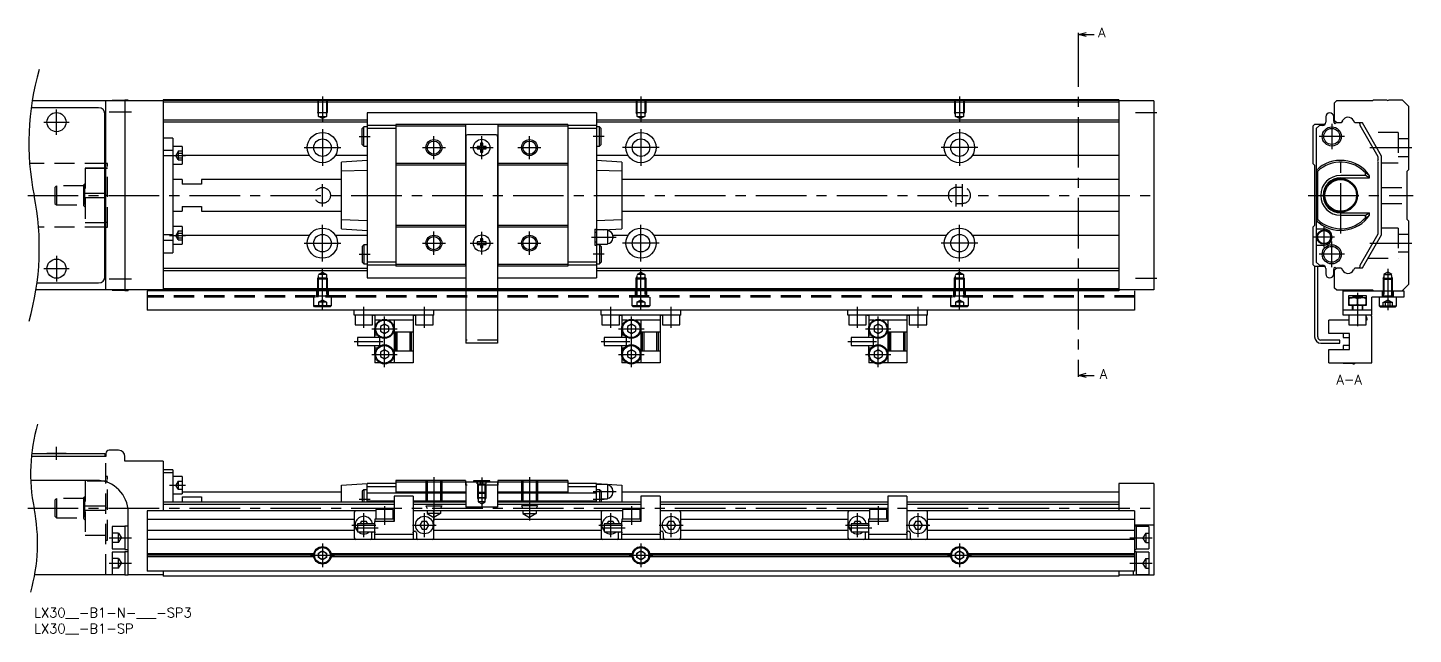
# Model space of a CAD drawing. Extents: x -2 to 433, y -8 to 182.
import ezdxf

# ---------------------------------------------------------------- set-up
doc = ezdxf.new("R2010")
doc.units = 0
doc.header["$LTSCALE"] = 0.5
doc.linetypes.add('CENTER', pattern=[50.8, 31.75, -6.35, 6.35, -6.35])
doc.linetypes.add('DASHED', pattern=[19.05, 12.7, -6.35])
for name, color, linetype in [('MSM_CENTER', 1, 'CENTER'), ('MSM_CONTINUOUS', 7, 'CONTINUOUS'), ('MSM_DASHED', 4, 'DASHED'), ('MSM_NARROW', 5, 'CONTINUOUS'), ('MSM_PART_NUMBER', 7, 'CONTINUOUS')]:
    doc.layers.add(name, color=color, linetype=linetype)
doc.styles.get("Standard").update_dxf_attribs({"font": 'txt.shx', "height": 3, "bigfont": 'bigfont.shx'})

msp = doc.modelspace()

# ---------------------------------------------------------------- linework, layer by layer
at = {"layer": 'MSM_CENTER'}
for p, q in [((327.8, 179.5), (327.8, 73.5)), ((90.54, 160.5), (90.54, 152.59)), ((190.54, 160.5), (190.54, 152.59)), ((290.54, 160.5), (290.54, 152.59)), ((3.04, 152.5), (11.04, 152.5)), ((7.04, 148.5), (7.04, 156.5)), ((23.54, 155.75), (30.54, 155.75)), ((345.79, 155.5), (352.54, 155.5)), ((90.54, 150.25), (90.54, 138.75)), ((102.04, 148), (105.54, 148)), ((125.54, 140.88), (125.54, 148.13)), ((140.54, 140.9), (140.54, 148.1)), ((155.54, 140.88), (155.54, 148.13)), ((179.04, 148), (175.54, 148)), ((190.54, 150.25), (190.54, 138.75)), ((290.54, 150.25), (290.54, 138.75)), ((411.44, 148), (403.44, 148)), ((407.44, 152), (407.44, 144)), ((84.79, 144.5), (96.29, 144.5)), ((121.91, 144.5), (129.16, 144.5)), ((136.94, 144.5), (144.14, 144.5)), ((151.91, 144.5), (159.16, 144.5)), ((196.29, 144.5), (184.79, 144.5)), ((296.29, 144.5), (284.79, 144.5)), ((419.36, 144.5), (432.54, 144.5)), ((42.54, 142.06), (47.54, 142.06)), ((410.24, 117.5), (410.24, 141.5)), ((90.54, 126), (90.54, 133)), ((289.54, 126), (289.54, 133)), ((291.54, 126), (291.54, 133)), ((-2, 129.5), (353.54, 129.5)), ((400.04, 129.5), (433.04, 129.5)), ((90.54, 108.75), (90.54, 120.25)), ((125.54, 110.88), (125.54, 118.12)), ((140.54, 110.9), (140.54, 118.1)), ((155.54, 110.88), (155.54, 118.12)), ((190.54, 108.75), (190.54, 120.25)), ((290.54, 108.75), (290.54, 120.25)), ((405.04, 113.15), (405.04, 119.65)), ((42.54, 116.94), (47.54, 116.94)), ((84.79, 114.5), (96.29, 114.5)), ((121.91, 114.5), (129.16, 114.5)), ((136.94, 114.5), (144.14, 114.5)), ((151.91, 114.5), (159.16, 114.5)), ((175.04, 116.4), (182.74, 116.4)), ((196.29, 114.5), (184.79, 114.5)), ((296.29, 114.5), (284.79, 114.5)), ((408.29, 116.4), (401.79, 116.4)), ((407.44, 107), (407.44, 115)), ((419.36, 114.5), (432.54, 114.5)), ((7.04, 110.5), (7.04, 102.5)), ((102.04, 111), (105.54, 111)), ((179.04, 111), (175.54, 111)), ((411.44, 111), (403.44, 111)), ((3.04, 106.5), (11.04, 106.5)), ((90.54, 93.5), (90.54, 106.41)), ((190.54, 93.5), (190.54, 106.41)), ((290.54, 93.5), (290.54, 106.41)), ((425.04, 106.41), (425.04, 93.5)), ((23.54, 103.25), (30.54, 103.25)), ((345.79, 103.5), (352.54, 103.5)), ((415.54, 98.9), (415.54, 88.45)), ((103.54, 87.9), (103.54, 94.5)), ((110.03, 75.6), (110.03, 91.6)), ((122.54, 87.9), (122.54, 94.5)), ((181.04, 87.9), (181.04, 94.5)), ((187.53, 75.6), (187.53, 91.6)), ((200.04, 87.9), (200.04, 94.5)), ((258.54, 87.9), (258.54, 94.5)), ((265.03, 75.6), (265.03, 91.6)), ((277.54, 87.9), (277.54, 94.5)), ((106.03, 87.6), (114.03, 87.6)), ((183.53, 87.6), (191.53, 87.6)), ((261.03, 87.6), (269.03, 87.6)), ((100.54, 83.6), (109.54, 83.6)), ((178.04, 83.6), (187.04, 83.6)), ((255.54, 83.6), (264.54, 83.6)), ((106.03, 79.6), (114.03, 79.6)), ((183.53, 79.6), (191.53, 79.6)), ((261.03, 79.6), (269.03, 79.6)), ((7.04, 46.5), (7.04, 50.6)), ((125.54, 41), (125.54, 27.41)), ((140.54, 40.9), (140.54, 31.69)), ((140.54, 39.5), (140.54, 31.69)), ((155.54, 41), (155.54, 27.41)), ((42.54, 38.55), (47.54, 38.55)), ((175.54, 36.5), (182.74, 36.5)), ((-2, 31.3), (353.54, 31.3)), ((102.04, 34.1), (105.54, 34.1)), ((110.03, 31.9), (110.03, 26.1)), ((175.54, 34.1), (179.04, 34.1)), ((187.53, 31.9), (187.53, 26.1)), ((265.03, 31.9), (265.03, 26.1)), ((103.54, 22.25), (103.54, 29.75)), ((122.54, 22.25), (122.54, 29.75)), ((181.04, 22.25), (181.04, 29.75)), ((200.04, 22.25), (200.04, 29.75)), ((258.54, 22.25), (258.54, 29.75)), ((277.54, 22.25), (277.54, 29.75)), ((23.54, 22), (30.54, 22)), ((99.79, 26), (107.29, 26)), ((100.54, 25.1), (108.04, 25.1)), ((118.79, 26), (126.29, 26)), ((177.29, 26), (184.79, 26)), ((178.04, 25.1), (185.54, 25.1)), ((196.29, 26), (203.79, 26)), ((254.79, 26), (262.29, 26)), ((255.54, 25.1), (263.04, 25.1)), ((273.79, 26), (281.29, 26)), ((344.04, 22), (351.04, 22)), ((90.54, 20.25), (90.54, 12.75)), ((190.54, 20.25), (190.54, 12.75)), ((290.54, 20.25), (290.54, 12.75)), ((23.54, 14), (30.54, 14)), ((86.79, 16.5), (94.29, 16.5)), ((186.79, 16.5), (194.29, 16.5)), ((286.79, 16.5), (294.29, 16.5)), ((344.04, 14), (351.04, 14))]:
    msp.add_line(p, q, dxfattribs=at)
at = {"layer": 'MSM_CONTINUOUS'}
for p, q in [((327.8, 180), (330.3, 180.67)), ((327.8, 180.5), (327.8, 179.5)), ((330.3, 179.33), (327.8, 180)), ((327.8, 180), (332.8, 180)), ((20.24, 157), (-0.92, 157)), ((40.54, 159.2), (-0.59, 159.2)), ((22.54, 99.8), (22.54, 159.2)), ((24.54, 159.25), (24.54, 159.2)), ((28.54, 159.25), (24.54, 159.25)), ((29.54, 159.4), (28.54, 159.4)), ((28.54, 159.4), (28.54, 99.6)), ((29.54, 159.4), (29.54, 159.2)), ((340.54, 159.5), (40.54, 159.5)), ((40.54, 159.5), (40.54, 99.5)), ((340.54, 159.3), (40.54, 159.3)), ((340.54, 158.8), (40.54, 158.8)), ((340.54, 159.5), (340.54, 99.5)), ((351.54, 159.2), (340.54, 159.2)), ((351.54, 159.2), (351.54, 99.8)), ((408.34, 158.6), (409.04, 159.3)), ((408.34, 152.95), (408.34, 158.6)), ((409.04, 159.3), (420.34, 159.3)), ((420.34, 159.3), (420.54, 159.5)), ((420.54, 159.5), (424.64, 159.5)), ((425.44, 159.5), (429.54, 159.5)), ((429.54, 159.5), (431.54, 157.5)), ((431.54, 157.5), (431.54, 137.5)), ((22.24, 104), (22.24, 155)), ((104.54, 153.15), (40.54, 153.15)), ((104.54, 152.45), (40.54, 152.45)), ((176.54, 155.4), (104.54, 155.4)), ((104.54, 155.4), (104.54, 103.6)), ((176.54, 155.4), (176.54, 103.6)), ((340.54, 153.15), (176.54, 153.15)), ((340.54, 152.45), (176.54, 152.45)), ((405.54, 154.15), (405.54, 152.45)), ((408.04, 152.75), (408.04, 154.15)), ((409.04, 152.25), (408.34, 152.95)), ((408.99, 152.3), (408.84, 152.3)), ((409.04, 152.25), (408.99, 152.3)), ((410.76, 152.9), (410.38, 152.25)), ((410.76, 152.9), (410.38, 152.25)), ((414.69, 152.25), (414.26, 153)), ((414.69, 152.25), (414.26, 153)), ((103.54, 151), (103.04, 150.5)), ((103.04, 145.5), (103.04, 150.5)), ((104.54, 151), (103.54, 151)), ((103.54, 145), (103.54, 151)), ((113.54, 151.45), (104.54, 151.45)), ((113.54, 150.45), (104.54, 150.45)), ((167.54, 151.75), (113.54, 151.75)), ((113.54, 151.75), (113.54, 107.25)), ((135.44, 151.25), (113.54, 151.25)), ((135.44, 151.75), (135.44, 107.25)), ((135.54, 148), (135.54, 83.1)), ((145.04, 148.5), (136.04, 148.5)), ((145.54, 148), (145.54, 83.1)), ((145.64, 151.75), (145.64, 107.25)), ((167.54, 151.25), (145.64, 151.25)), ((167.54, 151.75), (167.54, 107.25)), ((176.54, 151.45), (167.54, 151.45)), ((176.54, 150.45), (167.54, 150.45)), ((177.54, 151), (176.54, 151)), ((178.04, 150.5), (177.54, 151)), ((177.54, 145), (177.54, 151)), ((178.04, 145.5), (178.04, 150.5)), ((402.04, 151.75), (401.54, 151.25)), ((401.54, 151.25), (401.54, 139.5)), ((405.25, 151.75), (402.04, 151.75)), ((403.54, 151.45), (402.54, 150.45)), ((402.54, 150.45), (402.54, 108.55)), ((404.54, 151.45), (403.54, 151.45)), ((410.38, 152.25), (409.04, 152.25)), ((410.38, 152.25), (409.04, 152.25)), ((416.09, 152.25), (414.69, 152.25)), ((417.04, 152.25), (414.69, 152.25)), ((416.37, 151.4), (416.37, 151.8)), ((422.04, 141.59), (416.37, 151.4)), ((423.04, 141.86), (417.04, 152.25)), ((22.24, 147.7), (22.54, 147.7)), ((43.54, 147.5), (40.54, 147.5)), ((43.54, 143.63), (40.54, 143.63)), ((43.54, 147.5), (43.54, 111.5)), ((46.54, 144.81), (43.54, 144.81)), ((46.54, 144.81), (46.54, 139.31)), ((103.04, 145.5), (103.54, 145)), ((103.54, 145), (104.54, 145)), ((140.17, 144.87), (139.14, 144.87)), ((139.14, 144.13), (140.17, 144.13)), ((140.17, 145.9), (140.17, 144.87)), ((140.17, 144.13), (140.17, 143.1)), ((140.91, 144.87), (140.91, 145.9)), ((141.94, 144.87), (140.91, 144.87)), ((140.91, 143.1), (140.91, 144.13)), ((140.91, 144.13), (141.94, 144.13)), ((176.54, 145), (177.54, 145)), ((177.54, 145), (178.04, 145.5)), ((22.54, 139.5), (22.24, 139.5)), ((43.54, 141.88), (40.54, 141.88)), ((43.54, 139.31), (46.54, 139.31)), ((86.46, 142.06), (46.54, 142.06)), ((104.54, 142.06), (94.61, 142.06)), ((104.54, 140.5), (96.54, 139.97)), ((96.54, 119.03), (96.54, 139.97)), ((135.44, 139.5), (113.54, 139.5)), ((167.54, 139.5), (145.64, 139.5)), ((186.46, 142.06), (176.54, 142.06)), ((184.54, 139.97), (176.54, 140.5)), ((184.54, 139.97), (184.54, 119.03)), ((286.46, 142.06), (194.61, 142.06)), ((340.54, 142.06), (294.61, 142.06)), ((401.54, 139.5), (402.04, 139)), ((422.04, 140.65), (422.04, 141.59)), ((422.04, 117.41), (422.04, 139.85)), ((423.04, 117.14), (423.04, 141.86)), ((22.54, 138), (22.24, 138)), ((22.54, 137.97), (22.24, 137.97)), ((104.54, 137.36), (96.54, 137.1)), ((135.44, 139), (113.54, 139)), ((167.54, 139), (145.64, 139)), ((184.54, 137.1), (176.54, 137.36)), ((402.04, 139), (402.04, 120)), ((403.04, 137.1), (402.54, 137.36)), ((403.04, 121.9), (403.04, 137.1)), ((418.08, 135.76), (410.24, 135.76)), ((410.24, 135), (419.34, 135)), ((418.08, 135.76), (418.08, 136.43)), ((419.34, 135), (418.08, 135.76)), ((419.34, 135), (419.34, 135.68)), ((431.54, 137.5), (431.04, 137)), ((431.04, 137), (431.04, 122)), ((46.54, 134.5), (43.54, 134.5)), ((46.54, 134.5), (46.54, 133)), ((52.54, 133), (46.54, 133)), ((52.54, 134.5), (52.54, 133)), ((96.54, 134.5), (52.54, 134.5)), ((340.54, 134.5), (184.54, 134.5)), ((22.24, 130.22), (22.54, 130.22)), ((22.54, 128.78), (22.24, 128.78)), ((43.54, 124.5), (46.54, 124.5)), ((46.54, 126), (52.54, 126)), ((46.54, 126), (46.54, 124.5)), ((52.54, 126), (52.54, 124.5)), ((52.54, 124.5), (96.54, 124.5)), ((96.54, 121.9), (104.54, 121.64)), ((176.54, 121.64), (184.54, 121.9)), ((184.54, 124.5), (340.54, 124.5)), ((402.54, 121.64), (403.04, 121.9)), ((410.24, 124), (419.34, 124)), ((410.24, 123.24), (418.08, 123.24)), ((418.08, 123.24), (419.34, 124)), ((418.08, 122.57), (418.08, 123.24)), ((419.34, 123.32), (419.34, 124)), ((431.04, 122), (431.54, 121.5)), ((22.54, 121.03), (22.24, 121.03)), ((22.54, 121), (22.24, 121)), ((22.54, 119.5), (22.24, 119.5)), ((46.54, 119.69), (43.54, 119.69)), ((46.54, 119.69), (46.54, 114.19)), ((96.54, 119.03), (104.54, 118.5)), ((135.44, 120), (113.54, 120)), ((135.44, 119.5), (113.54, 119.5)), ((167.54, 120), (145.64, 120)), ((167.54, 119.5), (145.64, 119.5)), ((176.04, 118.9), (176.04, 113.9)), ((176.04, 118.9), (176.54, 118.9)), ((176.54, 117.9), (176.04, 117.9)), ((179.99, 118.65), (176.54, 118.65)), ((178.8, 118.65), (184.54, 119.03)), ((179.99, 118.65), (179.99, 114.15)), ((402.04, 120), (401.54, 119.5)), ((401.54, 119.5), (401.54, 107.75)), ((405.04, 118.9), (402.54, 118.9)), ((431.54, 121.5), (431.54, 101.5)), ((43.54, 117.12), (40.54, 117.12)), ((43.54, 115.37), (40.54, 115.37)), ((43.54, 114.19), (46.54, 114.19)), ((86.46, 116.94), (46.54, 116.94)), ((104.54, 116.94), (94.61, 116.94)), ((103.54, 114), (103.04, 113.5)), ((103.04, 113.5), (103.04, 108.5)), ((103.54, 114), (103.54, 108)), ((104.54, 114), (103.54, 114)), ((140.17, 114.87), (139.14, 114.87)), ((139.14, 114.13), (140.17, 114.13)), ((140.17, 115.9), (140.17, 114.87)), ((140.17, 114.13), (140.17, 113.1)), ((140.91, 114.87), (140.91, 115.9)), ((141.94, 114.87), (140.91, 114.87)), ((140.91, 114.13), (141.94, 114.13)), ((140.91, 113.1), (140.91, 114.13)), ((176.04, 114.9), (176.54, 114.9)), ((176.04, 113.9), (176.54, 113.9)), ((176.54, 114.15), (179.99, 114.15)), ((177.54, 114), (176.54, 114)), ((177.54, 114), (177.54, 108)), ((178.04, 113.5), (177.54, 114)), ((178.04, 113.5), (178.04, 108.5)), ((186.46, 116.94), (181.72, 116.94)), ((181.74, 116.7), (181.74, 116.1)), ((286.46, 116.94), (194.61, 116.94)), ((340.54, 116.94), (294.61, 116.94)), ((402.54, 113.9), (405.04, 113.9)), ((416.37, 107.6), (422.04, 117.41)), ((417.04, 106.75), (423.04, 117.14)), ((22.54, 111.3), (22.24, 111.3)), ((40.54, 111.5), (43.54, 111.5)), ((104.54, 106.55), (40.54, 106.55)), ((104.54, 105.85), (40.54, 105.85)), ((103.04, 108.5), (103.54, 108)), ((103.54, 108), (104.54, 108)), ((113.54, 108.55), (104.54, 108.55)), ((113.54, 107.55), (104.54, 107.55)), ((135.44, 107.75), (113.54, 107.75)), ((135.54, 107.25), (113.54, 107.25)), ((167.54, 107.25), (145.54, 107.25)), ((167.54, 107.75), (145.64, 107.75)), ((176.54, 108.55), (167.54, 108.55)), ((176.54, 107.55), (167.54, 107.55)), ((176.54, 108), (177.54, 108)), ((340.54, 106.55), (176.54, 106.55)), ((340.54, 105.85), (176.54, 105.85)), ((177.54, 108), (178.04, 108.5)), ((401.54, 107.75), (402.04, 107.25)), ((402.04, 107.25), (402.04, 85.1)), ((402.04, 107.25), (405.25, 107.25)), ((402.54, 108.55), (403.54, 107.55)), ((403.04, 85.1), (403.04, 107.25)), ((403.54, 107.55), (404.54, 107.55)), ((405.54, 106.55), (405.54, 104.85)), ((408.04, 104.85), (408.04, 106.25)), ((408.34, 106.05), (409.04, 106.75)), ((408.34, 100.4), (408.34, 106.05)), ((408.84, 106.7), (408.99, 106.7)), ((409.04, 106.75), (410.38, 106.75)), ((410.38, 106.75), (410.81, 106)), ((414.32, 106.1), (414.69, 106.75)), ((414.69, 106.75), (417.04, 106.75)), ((416.37, 107.2), (416.37, 107.6)), ((0.92, 102), (20.24, 102)), ((340.54, 100.2), (40.54, 100.2)), ((104.54, 103.6), (135.54, 103.6)), ((145.54, 103.6), (176.54, 103.6)), ((409.04, 99.7), (408.34, 100.4)), ((431.54, 101.5), (429.54, 99.5)), ((40.54, 99.8), (0.59, 99.8)), ((24.54, 99.8), (24.54, 99.75)), ((24.54, 99.75), (28.54, 99.75)), ((28.54, 99.6), (29.54, 99.6)), ((29.54, 99.8), (29.54, 99.6)), ((340.54, 99.5), (35.54, 99.5)), ((35.54, 99.5), (35.54, 93.5)), ((340.54, 99.7), (40.54, 99.7)), ((351.54, 99.8), (340.54, 99.8)), ((345.54, 99.5), (345.54, 93.5)), ((420.34, 99.7), (409.04, 99.7)), ((411.04, 91.9), (411.04, 99.5)), ((411.04, 99.5), (430.04, 99.5)), ((418.39, 98), (412.69, 98)), ((412.69, 98), (412.69, 95)), ((412.79, 97.4), (418.29, 97.4)), ((412.79, 97.4), (412.79, 95)), ((412.79, 97.15), (413.46, 97.33)), ((413.46, 97.33), (413.81, 97.38)), ((413.81, 97.38), (414.16, 97.4)), ((414.24, 97.9), (414.04, 97.7)), ((414.04, 97.7), (414.04, 97.4)), ((414.04, 97.7), (417.04, 97.7)), ((414.16, 97.4), (414.26, 97.4)), ((414.24, 97.9), (416.84, 97.9)), ((414.26, 97.4), (414.9, 97.33)), ((414.9, 97.33), (415.54, 97.15)), ((415.54, 97.15), (416.21, 97.33)), ((415.54, 95.25), (415.54, 97.15)), ((416.21, 97.33), (416.56, 97.38)), ((416.56, 97.38), (416.91, 97.4)), ((417.04, 97.7), (416.84, 97.9)), ((416.91, 97.4), (417.01, 97.4)), ((417.01, 97.4), (417.65, 97.33)), ((417.04, 97.4), (417.04, 97.7)), ((417.65, 97.33), (418.29, 97.15)), ((418.29, 95), (418.29, 97.4)), ((418.39, 95), (418.39, 98)), ((420.04, 91.9), (420.04, 97.5)), ((430.04, 97.5), (420.04, 97.5)), ((420.54, 99.5), (420.34, 99.7)), ((422.29, 97.5), (422.29, 94.8)), ((425.04, 98), (424.54, 97.5)), ((425.54, 97.5), (425.04, 98)), ((427.79, 94.8), (427.79, 97.5)), ((430.04, 99.5), (430.04, 97.5)), ((345.54, 93.5), (35.54, 93.5)), ((100.54, 91.9), (100.54, 93.5)), ((125.54, 91.9), (100.54, 91.9)), ((100.79, 91.9), (100.79, 88.9)), ((106.29, 88.9), (106.29, 91.9)), ((106.54, 91.9), (106.7, 91.9)), ((106.7, 91.9), (106.85, 91.89)), ((106.85, 91.89), (106.96, 91.87)), ((106.96, 91.87), (107.02, 91.83)), ((107.02, 91.83), (107.04, 91.77)), ((107.04, 91.77), (107.04, 87.84)), ((119.04, 91.77), (119.06, 91.84)), ((119.04, 91.77), (119.04, 76.9)), ((119.06, 91.84), (119.13, 91.88)), ((119.13, 91.88), (119.24, 91.9)), ((119.24, 91.9), (119.38, 91.9)), ((119.38, 91.9), (119.54, 91.9)), ((119.79, 91.9), (119.79, 88.9)), ((125.29, 88.9), (125.29, 91.9)), ((125.54, 91.9), (125.54, 93.5)), ((178.04, 91.9), (178.04, 93.5)), ((203.04, 91.9), (178.04, 91.9)), ((178.29, 91.9), (178.29, 88.9)), ((183.79, 88.9), (183.79, 91.9)), ((184.04, 91.9), (184.2, 91.9)), ((184.2, 91.9), (184.35, 91.89)), ((184.35, 91.89), (184.46, 91.87)), ((184.46, 91.87), (184.52, 91.83)), ((184.52, 91.83), (184.54, 91.77)), ((184.54, 91.77), (184.54, 87.84)), ((196.54, 91.77), (196.56, 91.84)), ((196.54, 91.77), (196.54, 76.9)), ((196.56, 91.84), (196.63, 91.88)), ((196.63, 91.88), (196.74, 91.9)), ((196.74, 91.9), (196.88, 91.9)), ((196.88, 91.9), (197.04, 91.9)), ((197.29, 91.9), (197.29, 88.9)), ((202.79, 88.9), (202.79, 91.9)), ((203.04, 91.9), (203.04, 93.5)), ((255.54, 91.9), (255.54, 93.5)), ((280.54, 91.9), (255.54, 91.9)), ((255.79, 91.9), (255.79, 88.9)), ((261.29, 88.9), (261.29, 91.9)), ((261.54, 91.9), (261.7, 91.9)), ((261.7, 91.9), (261.85, 91.89)), ((261.85, 91.89), (261.96, 91.87)), ((261.96, 91.87), (262.02, 91.83)), ((262.02, 91.83), (262.04, 91.77)), ((262.04, 91.77), (262.04, 87.84)), ((274.04, 91.77), (274.06, 91.84)), ((274.04, 91.77), (274.04, 76.9)), ((274.06, 91.84), (274.13, 91.88)), ((274.13, 91.88), (274.24, 91.9)), ((274.24, 91.9), (274.38, 91.9)), ((274.38, 91.9), (274.54, 91.9)), ((274.79, 91.9), (274.79, 88.9)), ((280.29, 88.9), (280.29, 91.9)), ((280.54, 91.9), (280.54, 93.5)), ((420.04, 93.5), (411.04, 93.5)), ((420.04, 91.9), (411.04, 91.9)), ((412.69, 95), (418.39, 95)), ((413.42, 95.07), (412.79, 95.25)), ((412.79, 91.9), (412.79, 88.9)), ((414.06, 95), (413.42, 95.07)), ((413.84, 95), (413.84, 93.5)), ((414.04, 95), (414.04, 93.5)), ((414.16, 95), (414.06, 95)), ((414.52, 95.02), (414.16, 95)), ((414.86, 95.07), (414.52, 95.02)), ((415.54, 95.25), (414.86, 95.07)), ((416.17, 95.07), (415.54, 95.25)), ((416.81, 95), (416.17, 95.07)), ((416.91, 95), (416.81, 95)), ((417.23, 95.01), (416.91, 95)), ((417.04, 93.5), (417.04, 95)), ((417.27, 95.02), (417.23, 95.01)), ((417.24, 93.5), (417.24, 95)), ((417.61, 95.07), (417.27, 95.02)), ((418.29, 95.25), (417.61, 95.07)), ((418.29, 88.9), (418.29, 91.9)), ((422.29, 94.8), (422.59, 94.5)), ((422.29, 94.8), (427.79, 94.8)), ((422.59, 94.5), (427.49, 94.5)), ((427.49, 94.5), (427.79, 94.8)), ((100.79, 88.9), (106.29, 88.9)), ((108.72, 90.3), (107.04, 90.3)), ((107.04, 84.85), (107.04, 87.36)), ((110.03, 89.04), (108.78, 88.32)), ((108.78, 88.32), (108.78, 86.88)), ((111.28, 88.32), (110.03, 89.04)), ((111.28, 88.32), (111.28, 86.88)), ((119.04, 90.3), (111.33, 90.3)), ((113.04, 90.3), (113.04, 76.9)), ((119.79, 88.9), (125.29, 88.9)), ((178.29, 88.9), (183.79, 88.9)), ((186.22, 90.3), (184.54, 90.3)), ((184.54, 84.85), (184.54, 87.36)), ((187.53, 89.04), (186.28, 88.32)), ((186.28, 88.32), (186.28, 86.88)), ((188.78, 88.32), (187.53, 89.04)), ((188.78, 88.32), (188.78, 86.88)), ((196.54, 90.3), (188.83, 90.3)), ((190.54, 90.3), (190.54, 76.9)), ((197.29, 88.9), (202.79, 88.9)), ((255.79, 88.9), (261.29, 88.9)), ((263.72, 90.3), (262.04, 90.3)), ((262.04, 84.85), (262.04, 87.36)), ((265.03, 89.04), (263.78, 88.32)), ((263.78, 88.32), (263.78, 86.88)), ((266.28, 88.32), (265.03, 89.04)), ((266.28, 88.32), (266.28, 86.88)), ((274.04, 90.3), (266.33, 90.3)), ((268.04, 90.3), (268.04, 76.9)), ((274.79, 88.9), (280.29, 88.9)), ((412.79, 90.3), (406.54, 90.3)), ((406.54, 86.1), (406.54, 90.3)), ((411.04, 90.35), (411.04, 90.3)), ((412.79, 90.35), (411.04, 90.35)), ((412.79, 88.9), (418.29, 88.9)), ((418.44, 90.3), (418.29, 90.3)), ((418.44, 90.9), (418.44, 90.3)), ((420.04, 76.9), (420.04, 90.9)), ((101.54, 84.85), (101.54, 82.35)), ((108.54, 84.85), (101.54, 84.85)), ((107.79, 85.6), (107.04, 85.6)), ((108.54, 82.2), (108.54, 85)), ((108.78, 86.88), (110.03, 86.16)), ((110.03, 86.16), (111.28, 86.88)), ((119.04, 86.6), (113.04, 86.6)), ((113.54, 80.6), (113.54, 86.6)), ((114.04, 80.6), (114.04, 86.6)), ((118.04, 80.6), (118.04, 86.6)), ((118.54, 80.6), (118.54, 86.6)), ((145.54, 83.1), (135.54, 83.1)), ((179.04, 84.85), (179.04, 82.35)), ((186.04, 84.85), (179.04, 84.85)), ((185.29, 85.6), (184.54, 85.6)), ((186.04, 82.2), (186.04, 85)), ((186.28, 86.88), (187.53, 86.16)), ((187.53, 86.16), (188.78, 86.88)), ((196.54, 86.6), (190.54, 86.6)), ((191.04, 80.6), (191.04, 86.6)), ((191.54, 80.6), (191.54, 86.6)), ((195.54, 80.6), (195.54, 86.6)), ((196.04, 80.6), (196.04, 86.6)), ((256.54, 84.85), (256.54, 82.35)), ((263.54, 84.85), (256.54, 84.85)), ((262.79, 85.6), (262.04, 85.6)), ((263.54, 82.2), (263.54, 85)), ((263.78, 86.88), (265.03, 86.16)), ((265.03, 86.16), (266.28, 86.88)), ((274.04, 86.6), (268.04, 86.6)), ((268.54, 80.6), (268.54, 86.6)), ((269.04, 80.6), (269.04, 86.6)), ((273.04, 80.6), (273.04, 86.6)), ((273.54, 80.6), (273.54, 86.6)), ((409.94, 84.1), (404.04, 84.1)), ((404.04, 83.1), (409.94, 83.1)), ((413.04, 86.1), (406.54, 86.1)), ((409.94, 83.1), (409.94, 84.1)), ((411.04, 86.1), (411.04, 84.85)), ((411.04, 84.85), (413.04, 84.85)), ((413.04, 81.1), (413.04, 86.1)), ((101.54, 82.35), (108.54, 82.35)), ((107.04, 79.84), (107.04, 82.35)), ((107.04, 81.6), (107.79, 81.6)), ((107.04, 79.36), (107.04, 76.9)), ((110.03, 81.04), (108.78, 80.32)), ((108.78, 80.32), (108.78, 78.88)), ((108.78, 78.88), (110.03, 78.16)), ((111.28, 80.32), (110.03, 81.04)), ((110.03, 78.16), (111.28, 78.88)), ((111.28, 80.32), (111.28, 78.88)), ((119.04, 80.6), (113.04, 80.6)), ((179.04, 82.35), (186.04, 82.35)), ((184.54, 79.84), (184.54, 82.35)), ((184.54, 81.6), (185.29, 81.6)), ((184.54, 79.36), (184.54, 76.9)), ((187.53, 81.04), (186.28, 80.32)), ((186.28, 80.32), (186.28, 78.88)), ((186.28, 78.88), (187.53, 78.16)), ((188.78, 80.32), (187.53, 81.04)), ((187.53, 78.16), (188.78, 78.88)), ((188.78, 80.32), (188.78, 78.88)), ((196.54, 80.6), (190.54, 80.6)), ((256.54, 82.35), (263.54, 82.35)), ((262.04, 79.84), (262.04, 82.35)), ((262.04, 81.6), (262.79, 81.6)), ((262.04, 79.36), (262.04, 76.9)), ((265.03, 81.04), (263.78, 80.32)), ((263.78, 80.32), (263.78, 78.88)), ((263.78, 78.88), (265.03, 78.16)), ((266.28, 80.32), (265.03, 81.04)), ((265.03, 78.16), (266.28, 78.88)), ((266.28, 80.32), (266.28, 78.88)), ((274.04, 80.6), (268.04, 80.6)), ((406.54, 81.1), (413.04, 81.1)), ((406.54, 76.9), (406.54, 81.1)), ((411.04, 82.35), (411.04, 81.1)), ((413.04, 82.35), (411.04, 82.35)), ((108.72, 76.9), (107.04, 76.9)), ((119.04, 76.9), (111.33, 76.9)), ((186.22, 76.9), (184.54, 76.9)), ((196.54, 76.9), (188.83, 76.9)), ((263.72, 76.9), (262.04, 76.9)), ((274.04, 76.9), (266.33, 76.9)), ((406.54, 76.9), (420.04, 76.9)), ((411.04, 76.9), (411.04, 76.85)), ((411.04, 76.85), (414.04, 76.85)), ((414.04, 76.9), (414.04, 76.6)), ((414.04, 76.6), (414.54, 76.6)), ((414.54, 76.9), (414.54, 76.6)), ((327.8, 73), (330.3, 73.67)), ((327.8, 73.5), (327.8, 72.5)), ((330.3, 72.33), (327.8, 73)), ((327.8, 73), (332.8, 73)), ((-0.75, 48.5), (22.24, 48.5)), ((4.04, 48.6), (10.04, 48.6)), ((4.04, 48.6), (4.04, 48.5)), ((10.04, 48.5), (10.04, 48.6)), ((22.24, 48.5), (22.24, 47.5)), ((22.54, 48.5), (22.54, 47.5)), ((26.54, 49.5), (23.54, 49.5)), ((22.54, 47.5), (-0.85, 47.5)), ((28.54, 46.01), (28.54, 47.5)), ((40.54, 46.01), (28.54, 46.01)), ((40.54, 46.01), (40.54, 30.5)), ((19.54, 40), (-1.05, 40)), ((43.54, 43.3), (40.54, 43.3)), ((43.54, 42.45), (40.54, 42.45)), ((43.54, 43.3), (43.54, 33.2)), ((46.54, 41.3), (43.54, 41.3)), ((46.54, 41.3), (46.54, 35.8)), ((113.54, 40), (113.54, 36.29)), ((135.44, 40), (113.54, 40)), ((135.44, 39.5), (113.54, 39.5)), ((135.44, 40), (135.44, 38.5)), ((135.54, 39.5), (135.54, 31.6)), ((145.54, 39.5), (135.54, 39.5)), ((137.94, 39.9), (137.94, 39.5)), ((143.14, 39.9), (137.94, 39.9)), ((143.14, 39.5), (143.14, 39.9)), ((145.54, 39.5), (145.54, 31.6)), ((167.54, 40), (145.64, 40)), ((145.64, 40), (145.64, 38.5)), ((167.54, 39.5), (145.64, 39.5)), ((167.54, 40), (167.54, 36.29)), ((43.54, 35.8), (46.54, 35.8)), ((96.54, 36.3), (46.54, 36.3)), ((46.54, 34.87), (52.54, 34.87)), ((46.54, 34.87), (46.54, 33.2)), ((52.54, 34.87), (52.54, 33.2)), ((96.54, 38.5), (104.54, 39)), ((96.54, 33.2), (96.54, 38.5)), ((103.54, 37.1), (103.04, 36.6)), ((103.04, 36.6), (103.04, 33.2)), ((104.54, 37.1), (103.54, 37.1)), ((103.54, 37.1), (103.54, 33.2)), ((113.54, 39), (104.54, 39)), ((104.54, 33.2), (104.54, 39)), ((113.54, 38), (104.54, 38)), ((135.54, 36), (104.54, 36)), ((119.04, 35.1), (113.04, 35.1)), ((113.04, 35.1), (113.04, 27.1)), ((135.54, 36.29), (113.54, 36.29)), ((119.04, 35.1), (119.04, 21.5)), ((135.54, 38.5), (135.44, 38.5)), ((145.64, 38.5), (145.54, 38.5)), ((167.54, 36.29), (145.54, 36.29)), ((176.54, 36), (145.54, 36)), ((176.54, 39), (167.54, 39)), ((176.54, 38), (167.54, 38)), ((176.54, 39), (184.54, 38.5)), ((176.54, 33.2), (176.54, 39)), ((179.99, 38.75), (176.54, 38.75)), ((177.54, 37.1), (176.54, 37.1)), ((178.04, 36.6), (177.54, 37.1)), ((177.54, 37.1), (177.54, 33.2)), ((178.04, 36.6), (178.04, 33.2)), ((179.99, 38.75), (179.99, 34.25)), ((181.74, 36.8), (181.74, 36.2)), ((184.54, 38.5), (184.54, 33.2)), ((340.54, 36.3), (184.54, 36.3)), ((196.54, 35.1), (190.54, 35.1)), ((190.54, 35.1), (190.54, 27.1)), ((196.54, 35.1), (196.54, 21.5)), ((268.04, 35.1), (268.04, 27.1)), ((274.04, 35.1), (268.04, 35.1)), ((274.04, 35.1), (274.04, 21.5)), ((340.54, 39), (340.54, 30.5)), ((351.54, 39), (340.54, 39)), ((351.54, 39), (351.54, 10.3)), ((35.54, 30.5), (35.54, 11.5)), ((107.28, 30.5), (35.54, 30.5)), ((113.04, 33.2), (40.54, 33.2)), ((113.04, 32.5), (40.54, 32.5)), ((113.04, 33.5), (104.54, 33.5)), ((107.28, 30.9), (107.28, 27.9)), ((112.78, 30.9), (107.28, 30.9)), ((112.78, 27.9), (112.78, 30.9)), ((113.04, 30.5), (112.78, 30.5)), ((135.54, 33.5), (119.04, 33.5)), ((135.54, 33.2), (119.04, 33.2)), ((135.54, 32.5), (119.04, 32.5)), ((184.78, 30.5), (119.04, 30.5)), ((145.54, 31.6), (135.54, 31.6)), ((176.54, 33.5), (145.54, 33.5)), ((190.54, 33.2), (145.54, 33.2)), ((190.54, 32.5), (145.54, 32.5)), ((178.04, 34.25), (179.99, 34.25)), ((184.78, 30.9), (184.78, 27.9)), ((190.28, 30.9), (184.78, 30.9)), ((190.28, 27.9), (190.28, 30.9)), ((190.54, 30.5), (190.28, 30.5)), ((268.04, 33.2), (196.54, 33.2)), ((268.04, 32.5), (196.54, 32.5)), ((262.28, 30.5), (196.54, 30.5)), ((262.28, 30.9), (262.28, 27.9)), ((267.78, 30.9), (262.28, 30.9)), ((267.78, 27.9), (267.78, 30.9)), ((268.04, 30.5), (267.78, 30.5)), ((340.54, 33.2), (274.04, 33.2)), ((340.54, 32.5), (274.04, 32.5)), ((345.54, 30.5), (274.04, 30.5)), ((345.54, 30.5), (345.54, 11.5)), ((29.54, 10.35), (29.54, 30)), ((100.54, 27.7), (35.54, 27.7)), ((100.54, 26.3), (100.36, 26)), ((100.54, 30), (100.54, 22)), ((107.04, 26.35), (101.54, 26.35)), ((101.54, 26.35), (101.54, 23.85)), ((102.82, 27.25), (102.3, 26.35)), ((102.82, 27.25), (104.26, 27.25)), ((104.78, 26.35), (104.26, 27.25)), ((107.03, 27.9), (107.03, 27.1)), ((113.03, 27.9), (107.03, 27.9)), ((113.04, 27.1), (107.03, 27.1)), ((107.04, 21.5), (107.04, 27.1)), ((113.03, 27.1), (113.03, 27.9)), ((121.82, 27.25), (121.09, 26)), ((121.82, 27.25), (123.26, 27.25)), ((123.98, 26), (123.26, 27.25)), ((125.54, 22), (125.54, 30)), ((178.04, 27.7), (125.54, 27.7)), ((125.71, 26), (125.54, 26.3)), ((178.04, 26.3), (177.86, 26)), ((178.04, 30), (178.04, 22)), ((184.54, 26.35), (179.04, 26.35)), ((179.04, 26.35), (179.04, 23.85)), ((180.32, 27.25), (179.8, 26.35)), ((180.32, 27.25), (181.76, 27.25)), ((182.28, 26.35), (181.76, 27.25)), ((184.53, 27.9), (184.53, 27.1)), ((190.53, 27.9), (184.53, 27.9)), ((190.54, 27.1), (184.53, 27.1)), ((184.54, 21.5), (184.54, 27.1)), ((190.53, 27.1), (190.53, 27.9)), ((199.32, 27.25), (198.59, 26)), ((199.32, 27.25), (200.76, 27.25)), ((201.48, 26), (200.76, 27.25)), ((203.04, 22), (203.04, 30)), ((255.54, 27.7), (203.04, 27.7)), ((203.21, 26), (203.04, 26.3)), ((255.54, 26.3), (255.36, 26)), ((255.54, 30), (255.54, 22)), ((262.04, 26.35), (256.54, 26.35)), ((256.54, 26.35), (256.54, 23.85)), ((257.82, 27.25), (257.3, 26.35)), ((257.82, 27.25), (259.26, 27.25)), ((259.78, 26.35), (259.26, 27.25)), ((262.03, 27.9), (262.03, 27.1)), ((268.03, 27.9), (262.03, 27.9)), ((268.04, 27.1), (262.03, 27.1)), ((262.04, 21.5), (262.04, 27.1)), ((268.03, 27.1), (268.03, 27.9)), ((276.82, 27.25), (276.09, 26)), ((276.82, 27.25), (278.26, 27.25)), ((278.98, 26), (278.26, 27.25)), ((280.54, 22), (280.54, 30)), ((345.54, 27.7), (280.54, 27.7)), ((280.71, 26), (280.54, 26.3)), ((28.54, 25.5), (24.54, 25.5)), ((24.54, 25.5), (24.54, 18.5)), ((29.54, 25.65), (28.54, 25.65)), ((28.54, 25.65), (28.54, 18.35)), ((100.54, 24.3), (35.54, 24.3)), ((100.36, 26), (100.54, 25.7)), ((101.54, 23.85), (107.04, 23.85)), ((106.04, 22), (106.04, 23.6)), ((106.97, 23.85), (107.02, 23.73)), ((107.02, 23.73), (107.04, 23.6)), ((107.04, 23.15), (119.04, 23.15)), ((107.04, 23.1), (119.04, 23.1)), ((107.09, 23.15), (107.09, 23.1)), ((118.99, 23.15), (118.99, 23.1)), ((119.04, 23.6), (119.06, 23.75)), ((119.06, 23.75), (119.13, 23.89)), ((119.13, 23.89), (119.24, 24)), ((119.24, 24), (119.38, 24.08)), ((119.38, 24.08), (119.54, 24.1)), ((120.04, 23.6), (120.04, 22)), ((121.09, 26), (121.82, 24.75)), ((121.82, 24.75), (123.26, 24.75)), ((123.26, 24.75), (123.98, 26)), ((125.54, 25.7), (125.71, 26)), ((178.04, 24.3), (125.54, 24.3)), ((177.86, 26), (178.04, 25.7)), ((179.04, 23.85), (184.54, 23.85)), ((183.54, 22), (183.54, 23.6)), ((184.47, 23.85), (184.52, 23.73)), ((184.52, 23.73), (184.54, 23.6)), ((184.54, 23.15), (196.54, 23.15)), ((184.54, 23.1), (196.54, 23.1)), ((184.59, 23.15), (184.59, 23.1)), ((196.49, 23.15), (196.49, 23.1)), ((196.54, 23.6), (196.56, 23.75)), ((196.56, 23.75), (196.63, 23.89)), ((196.63, 23.89), (196.74, 24)), ((196.74, 24), (196.88, 24.08)), ((196.88, 24.08), (197.04, 24.1)), ((197.54, 23.6), (197.54, 22)), ((198.59, 26), (199.32, 24.75)), ((199.32, 24.75), (200.76, 24.75)), ((200.76, 24.75), (201.48, 26)), ((203.04, 25.7), (203.21, 26)), ((255.54, 24.3), (203.04, 24.3)), ((255.36, 26), (255.54, 25.7)), ((256.54, 23.85), (262.04, 23.85)), ((261.04, 22), (261.04, 23.6)), ((261.97, 23.85), (262.02, 23.73)), ((262.02, 23.73), (262.04, 23.6)), ((262.04, 23.15), (274.04, 23.15)), ((262.04, 23.1), (274.04, 23.1)), ((262.09, 23.15), (262.09, 23.1)), ((273.99, 23.15), (273.99, 23.1)), ((274.04, 23.6), (274.06, 23.75)), ((274.06, 23.75), (274.13, 23.89)), ((274.13, 23.89), (274.24, 24)), ((274.24, 24), (274.38, 24.08)), ((274.38, 24.08), (274.54, 24.1)), ((275.04, 23.6), (275.04, 22)), ((276.09, 26), (276.82, 24.75)), ((276.82, 24.75), (278.26, 24.75)), ((278.26, 24.75), (278.98, 26)), ((280.54, 25.7), (280.71, 26)), ((345.54, 24.3), (280.54, 24.3)), ((351.54, 26), (345.54, 26)), ((346.04, 25.65), (345.54, 25.65)), ((346.04, 25.65), (346.04, 18.35)), ((350.04, 25.5), (346.04, 25.5)), ((350.04, 25.5), (350.04, 18.5)), ((24.54, 18.5), (28.54, 18.5)), ((28.54, 17.5), (24.54, 17.5)), ((24.54, 17.5), (24.54, 10.5)), ((28.54, 18.35), (29.54, 18.35)), ((29.54, 17.65), (28.54, 17.65)), ((28.54, 17.65), (28.54, 10.35)), ((345.54, 21.5), (35.54, 21.5)), ((89.29, 17.22), (90.54, 17.94)), ((90.54, 17.94), (91.79, 17.22)), ((189.29, 17.22), (190.54, 17.94)), ((190.54, 17.94), (191.79, 17.22)), ((289.29, 17.22), (290.54, 17.94)), ((290.54, 17.94), (291.79, 17.22)), ((345.54, 18.35), (346.04, 18.35)), ((346.04, 17.65), (345.54, 17.65)), ((346.04, 18.5), (350.04, 18.5)), ((346.04, 17.65), (346.04, 10.35)), ((350.04, 17.5), (346.04, 17.5)), ((350.04, 17.5), (350.04, 10.5)), ((87.83, 17), (35.54, 17)), ((87.79, 16.5), (35.54, 16.5)), ((87.83, 16), (35.54, 16)), ((89.29, 15.78), (89.29, 17.22)), ((90.54, 15.06), (89.29, 15.78)), ((91.79, 15.78), (90.54, 15.06)), ((91.79, 17.22), (91.79, 15.78)), ((187.83, 17), (93.24, 17)), ((187.83, 16), (93.24, 16)), ((187.79, 16.5), (93.29, 16.5)), ((189.29, 15.78), (189.29, 17.22)), ((190.54, 15.06), (189.29, 15.78)), ((191.79, 15.78), (190.54, 15.06)), ((191.79, 17.22), (191.79, 15.78)), ((287.83, 17), (193.24, 17)), ((287.83, 16), (193.24, 16)), ((287.79, 16.5), (193.29, 16.5)), ((289.29, 15.78), (289.29, 17.22)), ((290.54, 15.06), (289.29, 15.78)), ((291.79, 15.78), (290.54, 15.06)), ((291.79, 17.22), (291.79, 15.78)), ((345.54, 17), (293.24, 17)), ((345.54, 16), (293.24, 16)), ((345.54, 16.5), (293.29, 16.5)), ((0.23, 10.5), (28.54, 10.5)), ((28.54, 10.35), (29.54, 10.35)), ((29.54, 10.5), (40.54, 10.5)), ((345.54, 11.5), (35.54, 11.5)), ((40.54, 11.5), (40.54, 10)), ((340.54, 10), (40.54, 10)), ((340.54, 11.5), (340.54, 10)), ((351.54, 10.3), (340.54, 10.3)), ((345.04, 11.5), (345.04, 10.3)), ((345.04, 10.35), (346.04, 10.35)), ((346.04, 10.5), (350.04, 10.5))]:
    msp.add_line(p, q, dxfattribs=at)
for centre, radius in [((7.04, 152.5), 3), ((90.54, 144.5), 4.75), ((190.54, 144.5), 4.75), ((290.54, 144.5), 4.75), ((407.44, 148), 3), ((407.44, 148), 2.5), ((90.54, 144.5), 2.75), ((125.54, 144.5), 2.07), ((140.54, 144.5), 2.6), ((155.54, 144.5), 2.07), ((190.54, 144.5), 2.75), ((290.54, 144.5), 2.75), ((410.24, 129.5), 5.3), ((410.24, 129.5), 5), ((90.54, 114.5), 4.75), ((190.54, 114.5), 4.75), ((290.54, 114.5), 4.75), ((405.04, 116.4), 2.25), ((405.04, 116.4), 2.05), ((90.54, 114.5), 2.75), ((125.54, 114.5), 2.07), ((140.54, 114.5), 2.6), ((155.54, 114.5), 2.07), ((190.54, 114.5), 2.75), ((290.54, 114.5), 2.75), ((407.44, 111), 3), ((407.44, 111), 2.5), ((7.04, 106.5), 3), ((110.03, 87.6), 3), ((110.03, 87.6), 2.75), ((187.53, 87.6), 3), ((187.53, 87.6), 2.75), ((265.03, 87.6), 3), ((265.03, 87.6), 2.75), ((110.03, 79.6), 3), ((110.03, 79.6), 2.75), ((187.53, 79.6), 3), ((187.53, 79.6), 2.75), ((265.03, 79.6), 3), ((265.03, 79.6), 2.75), ((122.54, 26), 2.75), ((200.04, 26), 2.75), ((277.54, 26), 2.75), ((90.54, 16.5), 2.75), ((90.54, 16.5), 2.45), ((90.54, 16.5), 1.25), ((190.54, 16.5), 2.75), ((190.54, 16.5), 2.45), ((190.54, 16.5), 1.25), ((290.54, 16.5), 2.75), ((290.54, 16.5), 2.45), ((290.54, 16.5), 1.25)]:
    msp.add_circle(centre, radius, dxfattribs=at)
for centre, radius, start, end in [((20.24, 155), 2, 0, 90), ((425.04, 159.8), 0.5, 216.8699, 323.1301), ((404.54, 152.45), 1, 270, 0), ((406.79, 154.15), 1.25, 0, 180), ((409.04, 152.75), 1, 180, 228.766), ((408.84, 151.8), 0.5, 90, 156.6746), ((412.69, 151.85), 2.2, 93.981, 151.4552), ((412.38, 151.85), 2.2, 31.4553, 86.019), ((412.38, 151.85), 2.2, 31.4553, 86.019), ((136.04, 148), 0.5, 90, 180), ((145.04, 148), 0.5, 0, 90), ((415.87, 151.8), 0.5, 0, 64.1581), ((140.54, 144.5), 1.45, 165.2162, 194.7838), ((140.54, 144.5), 1.45, 75.2162, 104.7838), ((140.54, 144.5), 1.45, 345.2162, 14.7838), ((140.54, 144.5), 1.45, 255.2162, 284.7838), ((410.24, 129.5), 11, 34.1804, 134.427), ((410.24, 129.5), 10.47, 41.4448, 133.4287), ((422.34, 140.25), 0.5, 126.8699, 233.1301), ((410.24, 129.5), 6.26, 90, 270), ((410.24, 129.5), 5.5, 90, 270), ((414.19, 128.5), 8.84, 54.3755, 63.8517), ((410.24, 129.5), 11, 225.573, 325.8196), ((410.24, 129.5), 10.47, 226.5713, 318.5552), ((414.19, 130.5), 8.83, 296.1475, 305.6253), ((179.99, 116.7), 1.75, 0, 90), ((405.04, 116.4), 2.5, 270, 90), ((140.54, 114.5), 1.45, 165.2162, 194.7838), ((140.54, 114.5), 1.45, 75.2162, 104.7838), ((140.54, 114.5), 1.45, 345.2162, 14.7838), ((179.99, 116.1), 1.75, 270, 0), ((140.54, 114.5), 1.45, 255.2162, 284.7838), ((404.54, 106.55), 1, 0, 90), ((406.79, 104.85), 1.25, 180, 0), ((409.04, 106.25), 1, 131.234, 180), ((408.84, 107.2), 0.5, 203.3254, 270), ((412.69, 107.15), 2.2, 211.4553, 266.019), ((412.38, 107.15), 2.2, 273.981, 331.4552), ((415.87, 107.2), 0.5, 295.8419, 0), ((20.24, 104), 2, 270, 0), ((417.44, 90.9), 1, 0, 31.7883), ((417.44, 90.9), 2.6, 0, 22.6199), ((404.04, 85.1), 2, 180, 270), ((404.04, 85.1), 1, 180, 270), ((23.54, 48.5), 1, 90, 180), ((26.54, 47.5), 2, 0, 90), ((19.54, 30), 10, 0, 90), ((179.99, 36.8), 1.75, 0, 90), ((179.99, 36.2), 1.75, 270, 0), ((101.04, 30), 0.5, 90, 180), ((125.04, 30), 0.5, 0, 90), ((178.54, 30), 0.5, 90, 180), ((202.54, 30), 0.5, 0, 90), ((256.04, 30), 0.5, 90, 180), ((280.04, 30), 0.5, 0, 90), ((103.54, 26), 2.75, 7.312, 223.3418), ((181.04, 26), 2.75, 7.312, 223.3418), ((258.54, 26), 2.75, 7.312, 223.3418), ((101.04, 22), 0.5, 180, 270), ((103.54, 26), 2.75, 231.4273, 308.5727), ((105.54, 22), 0.5, 270, 0), ((106.54, 23.6), 0.5, 150, 180), ((119.54, 23.6), 0.5, 0, 90), ((120.54, 22), 0.5, 180, 270), ((125.04, 22), 0.5, 270, 0), ((178.54, 22), 0.5, 180, 270), ((181.04, 26), 2.75, 231.4273, 308.5727), ((183.04, 22), 0.5, 270, 0), ((184.04, 23.6), 0.5, 150, 180), ((197.04, 23.6), 0.5, 0, 90), ((198.04, 22), 0.5, 180, 270), ((202.54, 22), 0.5, 270, 0), ((256.04, 22), 0.5, 180, 270), ((258.54, 26), 2.75, 231.4273, 308.5727), ((260.54, 22), 0.5, 270, 0), ((261.54, 23.6), 0.5, 150, 180), ((274.54, 23.6), 0.5, 0, 90), ((275.54, 22), 0.5, 180, 270), ((280.04, 22), 0.5, 270, 0)]:
    msp.add_arc(centre, radius, start, end, dxfattribs=at)
at = {"layer": 'MSM_DASHED'}
for p, q in [((89.04, 159.5), (89.04, 155.5)), ((89.31, 154.3), (89.31, 159.5)), ((91.77, 159.5), (91.77, 154.3)), ((92.04, 159.5), (92.04, 155.5)), ((189.04, 159.5), (189.04, 155.5)), ((189.31, 154.3), (189.31, 159.5)), ((191.77, 159.5), (191.77, 154.3)), ((192.04, 159.5), (192.04, 155.5)), ((289.04, 159.5), (289.04, 155.5)), ((289.31, 154.3), (289.31, 159.5)), ((291.77, 159.5), (291.77, 154.3)), ((292.04, 159.5), (292.04, 155.5)), ((89.04, 155.5), (92.04, 155.5)), ((89.31, 155.03), (89.04, 155.5)), ((89.31, 154.3), (91.77, 154.3)), ((90.54, 153.59), (89.31, 154.3)), ((91.77, 154.3), (90.54, 153.59)), ((91.77, 155.03), (92.04, 155.5)), ((189.04, 155.5), (192.04, 155.5)), ((189.31, 155.03), (189.04, 155.5)), ((189.31, 154.3), (191.77, 154.3)), ((190.54, 153.59), (189.31, 154.3)), ((191.77, 154.3), (190.54, 153.59)), ((191.77, 155.03), (192.04, 155.5)), ((289.04, 155.5), (292.04, 155.5)), ((289.31, 155.03), (289.04, 155.5)), ((289.31, 154.3), (291.77, 154.3)), ((290.54, 153.59), (289.31, 154.3)), ((291.77, 154.3), (290.54, 153.59)), ((291.77, 155.03), (292.04, 155.5)), ((428.34, 149.25), (418.77, 149.25)), ((428.34, 149.25), (428.34, 139.75)), ((431.54, 147.25), (428.34, 147.25)), ((22.24, 139.5), (-1.39, 139.5)), ((23.04, 139.5), (22.54, 139.5)), ((23.04, 119.5), (23.04, 139.5)), ((45.24, 143.3), (44.52, 142.06)), ((45.24, 140.81), (44.52, 142.06)), ((45.24, 143.5), (46.54, 143.5)), ((45.24, 143.5), (45.24, 140.61)), ((45.24, 142.78), (46.54, 142.78)), ((45.24, 141.33), (46.54, 141.33)), ((45.24, 140.61), (46.54, 140.61)), ((423.04, 139.75), (428.34, 139.75)), ((428.34, 141.75), (431.54, 141.75)), ((22.24, 138), (16.04, 138)), ((16.04, 138), (16.04, 121)), ((22.24, 137.97), (16.04, 137.97)), ((23.04, 138), (22.54, 138)), ((23.04, 137.97), (22.54, 137.97)), ((7.04, 132.5), (6.54, 132)), ((6.54, 132), (6.54, 127)), ((15.54, 132.5), (7.04, 132.5)), ((7.04, 132.5), (7.04, 126.5)), ((15.84, 133), (15.54, 132.7)), ((15.54, 132.7), (15.54, 126.3)), ((15.84, 133), (15.84, 126)), ((16.04, 133), (15.84, 133)), ((291.54, 132), (289.54, 132)), ((423.04, 132), (431.04, 132)), ((6.54, 127), (7.04, 126.5)), ((7.04, 126.5), (15.54, 126.5)), ((15.54, 126.3), (15.84, 126)), ((16.04, 130.22), (22.24, 130.22)), ((22.24, 128.78), (16.04, 128.78)), ((23.04, 129.5), (22.54, 129.5)), ((289.54, 127), (291.54, 127)), ((423.04, 127), (431.04, 127)), ((15.84, 126), (16.04, 126)), ((22.24, 119.5), (1.39, 119.5)), ((16.04, 121.03), (22.24, 121.03)), ((16.04, 121), (22.24, 121)), ((23.04, 121.03), (22.54, 121.03)), ((23.04, 121), (22.54, 121)), ((22.54, 119.5), (23.04, 119.5)), ((45.24, 118.19), (44.52, 116.94)), ((45.24, 118.39), (46.54, 118.39)), ((45.24, 115.5), (45.24, 118.39)), ((45.24, 117.67), (46.54, 117.67)), ((428.34, 119.25), (423.04, 119.25)), ((428.34, 119.25), (428.34, 109.75)), ((45.24, 115.69), (44.52, 116.94)), ((45.24, 116.22), (46.54, 116.22)), ((45.24, 115.5), (46.54, 115.5)), ((431.54, 117.25), (428.34, 117.25)), ((418.77, 109.75), (428.34, 109.75)), ((428.34, 111.75), (431.54, 111.75)), ((89.31, 104.7), (90.54, 105.41)), ((91.77, 104.7), (89.31, 104.7)), ((89.31, 97.97), (89.31, 104.7)), ((90.54, 105.41), (91.77, 104.7)), ((91.77, 104.7), (91.77, 97.97)), ((189.31, 104.7), (190.54, 105.41)), ((191.77, 104.7), (189.31, 104.7)), ((189.31, 97.97), (189.31, 104.7)), ((190.54, 105.41), (191.77, 104.7)), ((191.77, 104.7), (191.77, 97.97)), ((289.31, 104.7), (290.54, 105.41)), ((291.77, 104.7), (289.31, 104.7)), ((289.31, 97.97), (289.31, 104.7)), ((290.54, 105.41), (291.77, 104.7)), ((291.77, 104.7), (291.77, 97.97)), ((425.04, 105.41), (423.81, 104.7)), ((423.81, 104.7), (426.27, 104.7)), ((423.81, 104.7), (423.81, 97.97)), ((426.27, 104.7), (425.04, 105.41)), ((426.27, 97.97), (426.27, 104.7)), ((89.04, 103.5), (89.31, 103.97)), ((89.04, 97.5), (89.04, 103.5)), ((92.04, 103.5), (89.04, 103.5)), ((89.04, 103.19), (89.31, 103.46)), ((92.04, 103.19), (89.04, 103.19)), ((89.31, 103.46), (91.77, 103.46)), ((92.04, 103.5), (91.77, 103.97)), ((91.77, 103.46), (92.04, 103.19)), ((92.04, 103.5), (92.04, 97.5)), ((189.04, 103.5), (189.31, 103.97)), ((189.04, 97.5), (189.04, 103.5)), ((192.04, 103.5), (189.04, 103.5)), ((189.04, 103.19), (189.31, 103.46)), ((192.04, 103.19), (189.04, 103.19)), ((189.31, 103.46), (191.77, 103.46)), ((192.04, 103.5), (191.77, 103.97)), ((191.77, 103.46), (192.04, 103.19)), ((192.04, 103.5), (192.04, 97.5)), ((289.04, 103.5), (289.31, 103.97)), ((289.04, 97.5), (289.04, 103.5)), ((292.04, 103.5), (289.04, 103.5)), ((289.04, 103.19), (289.31, 103.46)), ((292.04, 103.19), (289.04, 103.19)), ((289.31, 103.46), (291.77, 103.46)), ((292.04, 103.5), (291.77, 103.97)), ((291.77, 103.46), (292.04, 103.19)), ((292.04, 103.5), (292.04, 97.5)), ((423.54, 103.5), (423.81, 103.97)), ((423.54, 103.5), (423.54, 97.5)), ((423.54, 103.5), (426.54, 103.5)), ((423.81, 103.46), (423.54, 103.19)), ((423.54, 103.19), (426.54, 103.19)), ((423.81, 103.46), (426.27, 103.46)), ((426.54, 103.5), (426.27, 103.97)), ((426.54, 103.19), (426.27, 103.46)), ((426.54, 97.5), (426.54, 103.5)), ((345.54, 98), (35.54, 98)), ((345.54, 97.5), (35.54, 97.5)), ((87.79, 94.8), (87.79, 97.5)), ((88.79, 97.5), (88.79, 99.5)), ((89.04, 97.5), (89.31, 97.97)), ((89.04, 97.97), (92.04, 97.97)), ((89.29, 96), (90.54, 96.72)), ((89.29, 96), (89.29, 94.5)), ((91.79, 96), (89.29, 96)), ((90.54, 96.72), (91.79, 96)), ((90.54, 96), (90.54, 94.5)), ((92.04, 97.5), (91.77, 97.97)), ((91.79, 96), (91.79, 94.5)), ((92.29, 99.5), (92.29, 97.5)), ((93.29, 97.5), (93.29, 94.8)), ((187.79, 94.8), (187.79, 97.5)), ((188.79, 97.5), (188.79, 99.5)), ((189.04, 97.5), (189.31, 97.97)), ((189.04, 97.97), (192.04, 97.97)), ((189.29, 96), (190.54, 96.72)), ((189.29, 96), (189.29, 94.5)), ((191.79, 96), (189.29, 96)), ((190.54, 96.72), (191.79, 96)), ((190.54, 96), (190.54, 94.5)), ((192.04, 97.5), (191.77, 97.97)), ((191.79, 96), (191.79, 94.5)), ((192.29, 99.5), (192.29, 97.5)), ((193.29, 97.5), (193.29, 94.8)), ((287.79, 94.8), (287.79, 97.5)), ((288.79, 97.5), (288.79, 99.5)), ((289.04, 97.5), (289.31, 97.97)), ((289.04, 97.97), (292.04, 97.97)), ((289.29, 96), (290.54, 96.72)), ((289.29, 96), (289.29, 94.5)), ((291.79, 96), (289.29, 96)), ((290.54, 96.72), (291.79, 96)), ((290.54, 96), (290.54, 94.5)), ((292.04, 97.5), (291.77, 97.97)), ((291.79, 96), (291.79, 94.5)), ((292.29, 99.5), (292.29, 97.5)), ((293.29, 97.5), (293.29, 94.8)), ((423.29, 99.5), (423.29, 97.5)), ((423.54, 97.97), (426.54, 97.97)), ((423.54, 97.5), (423.81, 97.97)), ((423.59, 96), (426.48, 96)), ((423.59, 94.5), (423.59, 96)), ((423.79, 96), (425.04, 96.72)), ((424.32, 94.5), (424.32, 96)), ((425.04, 96.72), (426.29, 96)), ((425.76, 94.5), (425.76, 96)), ((426.54, 97.5), (426.27, 97.97)), ((426.48, 94.5), (426.48, 96)), ((426.79, 97.5), (426.79, 99.5)), ((88.09, 94.5), (87.79, 94.8)), ((93.29, 94.8), (87.79, 94.8)), ((92.99, 94.5), (88.09, 94.5)), ((93.29, 94.8), (92.99, 94.5)), ((188.09, 94.5), (187.79, 94.8)), ((193.29, 94.8), (187.79, 94.8)), ((192.99, 94.5), (188.09, 94.5)), ((193.29, 94.8), (192.99, 94.5)), ((288.09, 94.5), (287.79, 94.8)), ((293.29, 94.8), (287.79, 94.8)), ((292.99, 94.5), (288.09, 94.5)), ((293.29, 94.8), (292.99, 94.5)), ((145.54, 84.1), (135.54, 84.1)), ((22.54, 10.5), (22.54, 47.5)), ((16.04, 39.8), (16.04, 22.8)), ((23.04, 39.8), (16.04, 39.8)), ((23.04, 39.77), (16.04, 39.77)), ((23.04, 41.3), (22.54, 41.3)), ((23.04, 21.3), (23.04, 41.3)), ((45.24, 39.8), (44.52, 38.55)), ((45.24, 39.8), (46.54, 39.8)), ((45.24, 39.8), (45.24, 37.3)), ((123.04, 40), (123.04, 32)), ((123.47, 40), (123.47, 29.6)), ((127.6, 40), (127.6, 29.6)), ((128.04, 40), (128.04, 32)), ((139.09, 39.9), (139.09, 38.9)), ((139.14, 38.9), (139.14, 39.9)), ((140.17, 38.9), (140.17, 39.9)), ((140.91, 38.9), (140.91, 39.9)), ((141.94, 38.9), (141.94, 39.9)), ((141.99, 38.9), (141.99, 39.9)), ((153.04, 40), (153.04, 32)), ((153.47, 40), (153.47, 29.6)), ((157.6, 40), (157.6, 29.6)), ((158.04, 40), (158.04, 32)), ((45.24, 37.3), (44.52, 38.55)), ((45.24, 38.55), (46.54, 38.55)), ((45.24, 37.3), (46.54, 37.3)), ((145.54, 38.5), (135.54, 38.5)), ((139.09, 38.9), (141.99, 38.9)), ((139.24, 38.9), (139.24, 34.5)), ((139.24, 38.5), (139.24, 34.5)), ((141.84, 36.18), (139.24, 36.18)), ((139.24, 36.18), (139.51, 35.9)), ((139.48, 38.9), (139.48, 33.3)), ((139.48, 38.5), (139.48, 33.3)), ((141.56, 35.9), (139.51, 35.9)), ((141.56, 35.9), (141.84, 36.18)), ((141.59, 33.3), (141.59, 38.9)), ((141.59, 33.3), (141.59, 38.5)), ((141.84, 34.5), (141.84, 38.9)), ((141.84, 38.5), (141.84, 34.5)), ((7.04, 34.3), (6.54, 33.8)), ((6.54, 33.8), (6.54, 28.8)), ((15.54, 34.3), (7.04, 34.3)), ((7.04, 34.3), (7.04, 28.3)), ((15.84, 34.8), (15.54, 34.5)), ((15.54, 34.5), (15.54, 28.1)), ((16.04, 34.8), (15.84, 34.8)), ((15.84, 34.8), (15.84, 27.8)), ((16.04, 32.02), (22.54, 32.02)), ((22.54, 30.58), (16.04, 30.58)), ((23.04, 31.3), (22.54, 31.3)), ((123.04, 32), (123.47, 31.25)), ((123.04, 32), (128.04, 32)), ((128.04, 32), (127.6, 31.25)), ((139.24, 34.5), (139.48, 34.08)), ((139.24, 34.5), (141.84, 34.5)), ((141.84, 34.5), (139.24, 34.5)), ((139.24, 34.5), (139.48, 34.08)), ((141.59, 33.3), (139.48, 33.3)), ((139.48, 33.3), (140.54, 32.69)), ((139.48, 33.3), (140.54, 32.69)), ((141.59, 33.3), (139.48, 33.3)), ((140.54, 32.69), (141.59, 33.3)), ((140.54, 32.69), (141.59, 33.3)), ((141.84, 34.5), (141.59, 34.08)), ((141.84, 34.5), (141.59, 34.08)), ((158.04, 32), (153.04, 32)), ((153.04, 32), (153.47, 31.25)), ((158.04, 32), (157.6, 31.25)), ((6.54, 28.8), (7.04, 28.3)), ((7.04, 28.3), (15.54, 28.3)), ((15.54, 28.1), (15.84, 27.8)), ((15.84, 27.8), (16.04, 27.8)), ((127.6, 29.6), (123.47, 29.6)), ((123.47, 29.6), (125.54, 28.41)), ((127.6, 29.6), (125.54, 28.41)), ((153.47, 29.6), (157.6, 29.6)), ((153.47, 29.6), (155.54, 28.41)), ((157.6, 29.6), (155.54, 28.41)), ((16.04, 22.83), (23.04, 22.83)), ((16.04, 22.8), (23.04, 22.8)), ((26.54, 23.5), (24.54, 23.5)), ((26.54, 20.5), (26.54, 23.5)), ((26.54, 23.5), (27.4, 22)), ((26.54, 20.5), (27.4, 22)), ((349.04, 23.5), (348.17, 22)), ((349.04, 20.5), (348.17, 22)), ((349.04, 23.5), (350.04, 23.5)), ((349.04, 23.5), (349.04, 20.5)), ((349.04, 22), (350.04, 22)), ((22.54, 21.3), (23.04, 21.3)), ((26.54, 20.5), (24.54, 20.5)), ((349.04, 20.5), (350.04, 20.5)), ((26.54, 15.5), (24.54, 15.5)), ((26.54, 12.5), (26.54, 15.5)), ((26.54, 15.5), (27.4, 14)), ((26.54, 12.5), (27.4, 14)), ((349.04, 15.5), (348.17, 14)), ((349.04, 12.5), (348.17, 14)), ((349.04, 15.5), (350.04, 15.5)), ((349.04, 15.5), (349.04, 12.5)), ((349.04, 14), (350.04, 14)), ((26.54, 12.5), (24.54, 12.5)), ((349.04, 12.5), (350.04, 12.5))]:
    msp.add_line(p, q, dxfattribs=at)
msp.add_circle((90.54, 129.5), 2.5, dxfattribs=at)
for centre, start, end in [((289.54, 129.5), 90, 270), ((291.54, 129.5), 270, 90)]:
    msp.add_arc(centre, 2.5, start, end, dxfattribs=at)
at = {"layer": 'MSM_NARROW'}
for centre in [(125.54, 144.5), (155.54, 144.5), (125.54, 114.5), (155.54, 114.5)]:
    msp.add_circle(centre, 2.5, dxfattribs=at)
for centre, radius, start, end in [((82, 146), 83.65, 164.0452, 191.3736), ((-82, 113), 83.65, 344.0452, 11.3736), ((54.67, 42.3), 55.76, 164.0452, 191.3736), ((-54.67, 20.3), 55.76, 344.0452, 11.3736)]:
    msp.add_arc(centre, radius, start, end, dxfattribs=at)

# ---------------------------------------------------------------- texts
at = {"layer": 'MSM_PART_NUMBER'}
for s, p in [('A', (334.06, 179.14)), ('A', (334.6, 71.94)), ('A-A', (408.89, 70.18)), ('LX30__-B1-N-___-SP3', (0, -3)), ('LX30__-B1-SP', (0, -8))]:
    msp.add_text(s, height=3, dxfattribs=at).set_placement(p)

doc.saveas('drawing.dxf')
